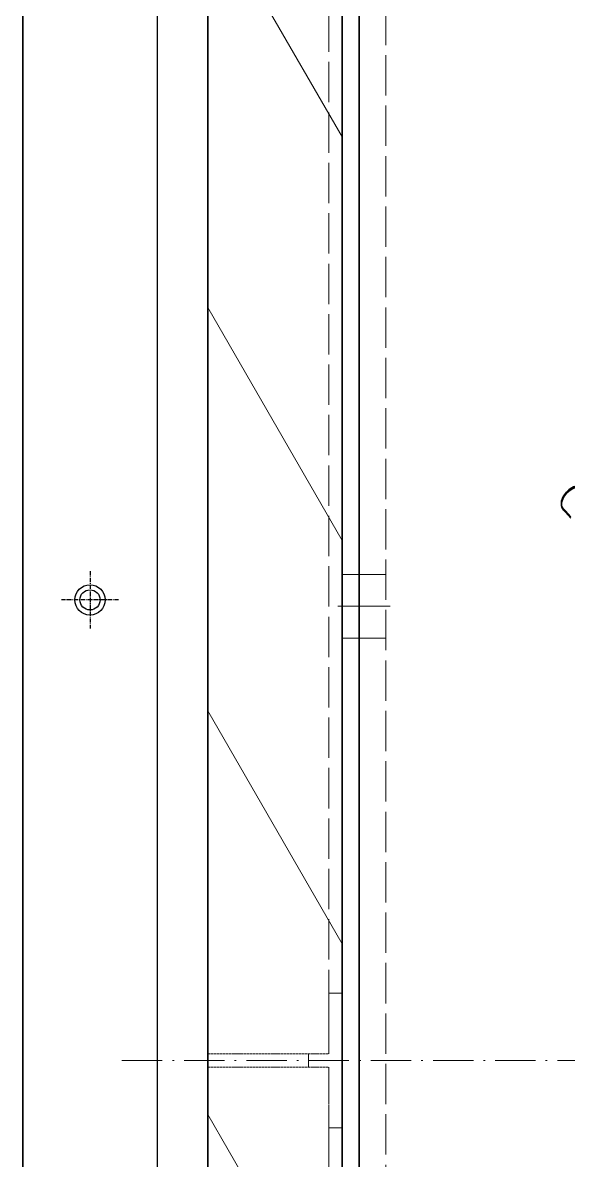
# Model space of a CAD drawing. Header units: millimetres. Extents: x 7627 to 39890, y 4589 to 27403.
# Drawn here: x 18072.6 to 18234.9, y 14104.6 to 14442.9 of the extents above; entities that cross this region are included whole.
import ezdxf

# ---------------------------------------------------------------- set-up
doc = ezdxf.new("R2010")
doc.units = ezdxf.units.MM
for name, pattern in [('CENTER', [2, 1.25, -0.25, 0.25, -0.25]), ('DASHDOT', [18.5, 12, -3, 0.5, -3]), ('DASHED', [15, 12, -3])]:
    doc.linetypes.add(name, pattern=pattern)
doc.layers.add('center', color=1, linetype='CENTER')

# ---------------------------------------------------------------- blocks, each defined once
blk = doc.blocks.new('A$C55E021B5')
at = {"color": 7, "lineweight": 35}
for p, q in [((1375, 38.5), (1375, 2102.5)), ((1415, 2102.5), (1415, 38.5)), ((1370, 2070.5), (1370, 209.79)), ((1370, 2070.5), (1370, 209.79)), ((1375, 70.5), (1375, 2070.5)), ((1375, 2070.5), (1375, 209.79))]:
    blk.add_line(p, q, dxfattribs=at)
at = {"color": 7, "linetype": 'DASHED', "lineweight": 13}
for p, q in [((1379, 2102.5), (1379, 1090.5)), ((1362, 2074.5), (1362, 66.5)), ((1370, 2074.5), (1370, 66.5)), ((1379, 1050.5), (1379, 38.5))]:
    blk.add_line(p, q, dxfattribs=at)
at = {"color": 7, "lineweight": 13, "ltscale": 0.133334}
for p, q in [((1415, 1414.47), (1375, 1345.19)), ((1415, 1294.47), (1375, 1225.19)), ((1415, 1174.47), (1375, 1105.19)), ((1415, 1054.47), (1375, 985.19))]:
    blk.add_line(p, q, dxfattribs=at)
at = {"color": 7, "lineweight": 35, "ltscale": 0.00056572}
blk.add_line((1309.8, 1236.31), (1309.8, 1235.97), dxfattribs=at)
at = {"color": 7, "linetype": 'DASHED', "lineweight": 13, "ltscale": 0.013334}
for p, q in [((1370, 1215.09), (1362, 1215.09)), ((1370, 1196.09), (1362, 1196.09))]:
    blk.add_line(p, q, dxfattribs=at)
at = {"color": 7, "linetype": 'DASHED', "lineweight": 13, "ltscale": 0.008333}
for p, q in [((1375, 1215.09), (1370, 1215.09)), ((1375, 1196.09), (1370, 1196.09))]:
    blk.add_line(p, q, dxfattribs=at)
at = {"color": 7, "linetype": 'DASHDOT', "lineweight": 13, "ltscale": 0.025999}
blk.add_line((1376.3, 1205.59), (1360.7, 1205.59), dxfattribs=at)
at = {"color": 7, "linetype": 'DASHED', "lineweight": 13, "ltscale": 0.006667}
for p, q in [((1375, 1090.5), (1379, 1090.5)), ((1385, 1072.5), (1385, 1068.5)), ((1375, 1050.5), (1379, 1050.5))]:
    blk.add_line(p, q, dxfattribs=at)
at = {"color": 7, "linetype": 'DASHED', "lineweight": 13, "ltscale": 0.03}
for p, q in [((1379, 1090.5), (1379, 1072.5)), ((1379, 1068.5), (1379, 1050.5))]:
    blk.add_line(p, q, dxfattribs=at)
at = {"color": 7, "linetype": 'DASHED', "lineweight": 13, "ltscale": 0.06}
for p, q in [((1415, 1072.5), (1379, 1072.5)), ((1415, 1068.5), (1379, 1068.5))]:
    blk.add_line(p, q, dxfattribs=at)
at = {"color": 7, "linetype": 'DASHDOT', "lineweight": 13}
blk.add_line((1440.5, 1070.5), (654.5, 1070.5), dxfattribs=at)
at = {"color": 7, "lineweight": 35}
for points in [[(1302.45, 1240.41), (1303.07, 1240.88), (1303.39, 1241.08), (1303.91, 1241.31), (1304.33, 1241.41), (1304.77, 1241.44), (1305.11, 1241.42), (1305.47, 1241.35), (1306.19, 1241.11), (1306.92, 1240.71), (1307.63, 1240.19), (1308.28, 1239.56), (1308.91, 1238.77), (1309.17, 1238.36), (1309.39, 1237.94), (1309.61, 1237.38), (1309.75, 1236.84), (1309.8, 1236.31)], [(1302.45, 1240.07), (1303.07, 1240.54), (1303.39, 1240.74), (1303.91, 1240.97), (1304.33, 1241.07), (1304.77, 1241.1), (1305.11, 1241.08), (1305.47, 1241.01), (1306.19, 1240.77), (1306.92, 1240.37), (1307.63, 1239.85), (1308.28, 1239.22), (1308.91, 1238.43), (1309.17, 1238.02), (1309.39, 1237.6), (1309.61, 1237.04), (1309.75, 1236.5), (1309.8, 1235.97)], [(1309.8, 1235.97), (1309.76, 1235.51), (1309.64, 1235.08), (1309.39, 1234.55), (1309.16, 1234.22), (1308.64, 1233.61)], [(1307.03, 1231.84), (1308.64, 1233.61)]]:
    blk.add_lwpolyline(points, dxfattribs=at)
at = {"color": 7, "linetype": 'DASHED', "lineweight": 13}
for points in [[(1309.8, 1236.31), (1309.76, 1235.85), (1309.64, 1235.42), (1309.39, 1234.89), (1309.16, 1234.56), (1308.64, 1233.95)], [(1307.03, 1232.18), (1308.64, 1233.95)]]:
    blk.add_lwpolyline(points, dxfattribs=at)
blk = doc.blocks.new('A$C3FF200C2')
for p, q in [((0, 805), (0, 0)), ((40, 805), (40, 0))]:
    blk.add_line(p, q)
blk = doc.blocks.new('1')
for p, q in [((18072.64, 16150.7), (18072.64, 12550.7)), ((18072.64, 13066.25), (18072.64, 15372.25))]:
    blk.add_line(p, q)
for radius in [4.5, 3]:
    blk.add_circle((18092.64, 14271.25), radius)
at = {"layer": 'center'}
for p, q in [((18092.64, 14279.75), (18092.64, 14262.75)), ((18101.14, 14271.25), (18084.14, 14271.25))]:
    blk.add_line(p, q, dxfattribs=at)
at = {"xscale": -1}
blk.add_blockref('A$C55E021B5', (19542.64, 13063.75), dxfattribs=at)
blk.add_blockref('A$C3FF200C2', (18072.64, 13756.25))

msp = doc.modelspace()

# ---------------------------------------------------------------- block references
msp.add_blockref('1', (0, 0))

doc.saveas('drawing.dxf')
